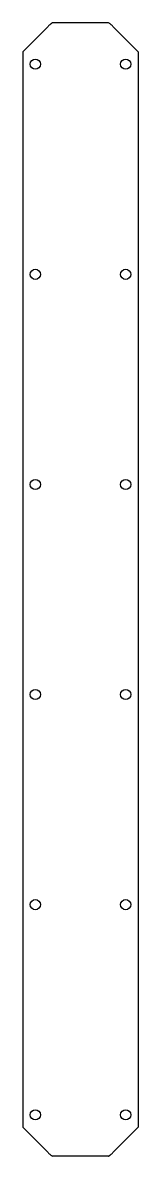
# Model space of a CAD drawing. Header units: millimetres. Extents: x -28 to 28, y 0 to 546.
import ezdxf

# ---------------------------------------------------------------- set-up
doc = ezdxf.new("R2010")
doc.units = ezdxf.units.MM

msp = doc.modelspace()

# ---------------------------------------------------------------- linework, layer by layer
at = {"color": 7, "linetype": 'Continuous', "lineweight": 25}
for p, q in [((13.49, 545.6), (-13.49, 545.6)), ((-27.84, 531.6), (-15.64, 543.8)), ((15.64, 543.8), (27.84, 531.6)), ((-27.84, 531.6), (-27.84, 14)), ((27.84, 531.6), (27.84, 14)), ((-27.84, 14), (-15.64, 1.8)), ((15.64, 1.8), (27.84, 14)), ((13.49, 0), (-13.49, 0))]:
    msp.add_line(p, q, dxfattribs=at)
for centre in [(-21.74, 525.6), (21.74, 525.6), (-21.74, 424.48), (21.74, 424.48), (-21.74, 323.36), (21.74, 323.36), (-21.74, 222.24), (21.74, 222.24), (-21.74, 121.12), (21.74, 121.12), (-21.74, 20), (21.74, 20)]:
    msp.add_circle(centre, 2.45, dxfattribs=at)
for points, knots in [([(-13.49, 545.6), (-13.58, 545.53), (-13.76, 545.4), (-14.03, 545.19), (-14.31, 544.97), (-14.64, 544.68), (-15.09, 544.29), (-15.44, 543.98), (-15.64, 543.8)], [0, 0, 0, 0, 0.117281, 0.239674, 0.367229, 0.499991, 0.707318, 1, 1, 1, 1]), ([(15.64, 543.8), (15.44, 543.98), (15.09, 544.29), (14.55, 544.76), (14.05, 545.19), (13.67, 545.47), (13.49, 545.6)], [0, 0, 0, 0, 0.292553, 0.500021, 0.760639, 1, 1, 1, 1]), ([(-15.64, 1.8), (-15.44, 1.62), (-15.09, 1.31), (-14.55, 0.84), (-14.05, 0.41), (-13.67, 0.13), (-13.49, 0)], [0, 0, 0, 0, 0.292553, 0.500021, 0.760639, 1, 1, 1, 1]), ([(13.49, 0), (13.58, 0.07), (13.76, 0.2), (14.03, 0.41), (14.31, 0.63), (14.64, 0.92), (15.09, 1.31), (15.44, 1.62), (15.64, 1.8)], [0, 0, 0, 0, 0.1172811, 0.2396737, 0.3672287, 0.4999911, 0.7073184, 1, 1, 1, 1])]:
    msp.add_open_spline(points, degree=3, knots=knots, dxfattribs=at)

doc.saveas('drawing.dxf')
